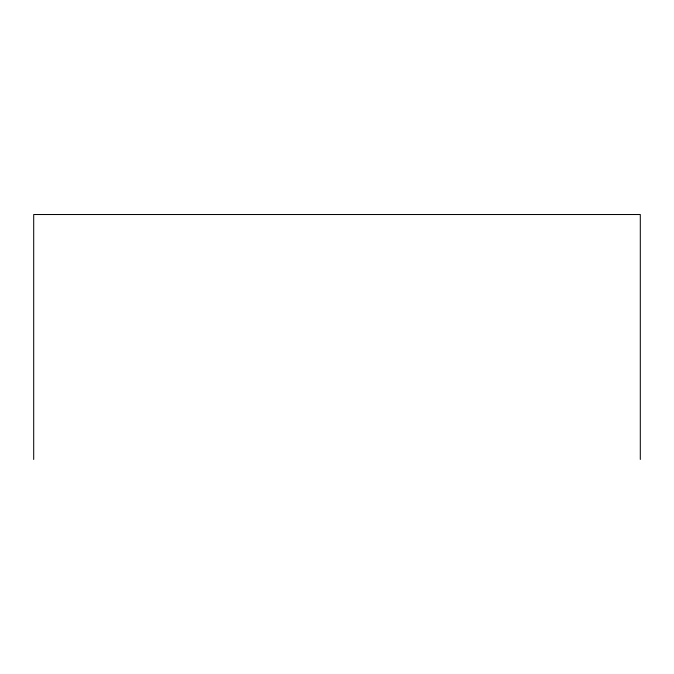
<?xml version="1.0" encoding="UTF-8"?>
<svg xmlns="http://www.w3.org/2000/svg" width="674" height="674" viewBox="0 0 674 674"><rect width="100%" height="100%" fill="white"/><g stroke="black" fill="none" stroke-linecap="round" stroke-linejoin="round"><path stroke-width="1.01" d="M640.3 459.474L640.3 214.526L33.7 214.526L33.7 459.474"/></g></svg>
